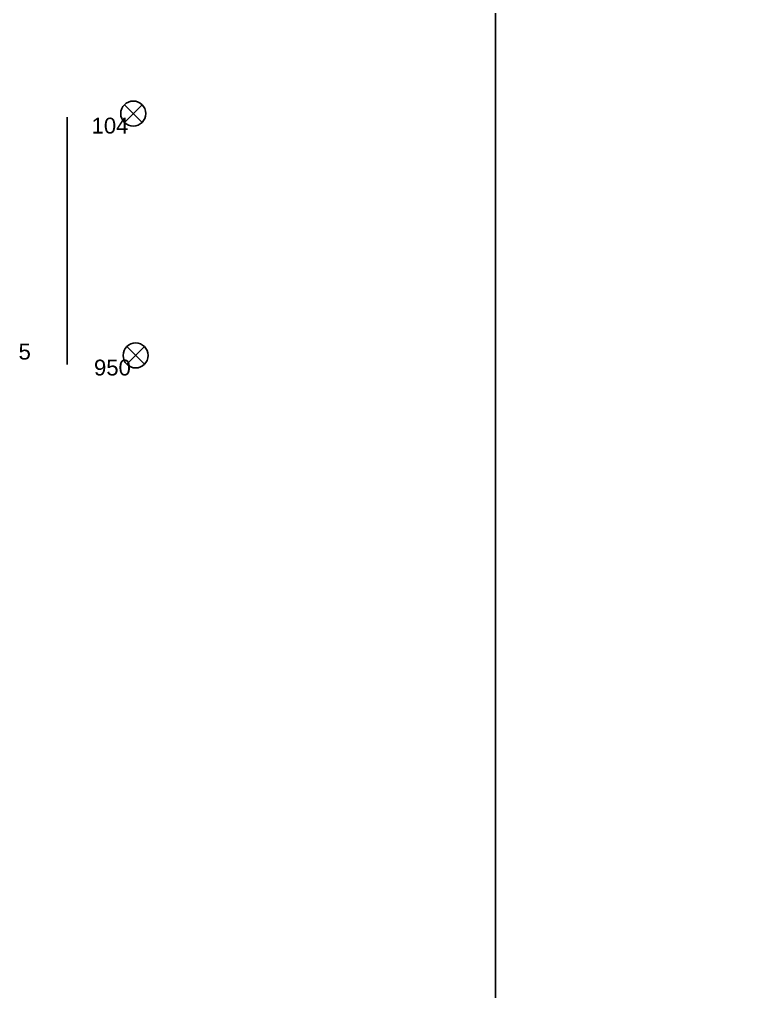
# Model space of a CAD drawing. Header units: millimetres. Extents: x 1508 to 209369, y 3688 to 146097.
# Drawn here: x 141110 to 149999, y 41154 to 52826 of the extents above; entities that cross this region are included whole.
import ezdxf

# ---------------------------------------------------------------- set-up
doc = ezdxf.new("R2010")
doc.units = ezdxf.units.MM
for name, color, linetype, true_color in [('Ndc8_Cluster', 7, 'Continuous', 0x808000), ('Ndc8_DrawingLine', 7, 'Continuous', 0x000000), ('Ndc8_DrawingLineID', 7, 'Continuous', 0x000000), ('Ndc8_Reflector', 7, 'Continuous', 0x008000), ('Ndc8_ReflectorID', 7, 'Continuous', 0x008000)]:
    doc.layers.add(name, color=color, linetype=linetype, true_color=true_color)
doc.styles.add('Ndc8Style', font='arial.ttf', dxfattribs={"height": 0.2})

msp = doc.modelspace()

# ---------------------------------------------------------------- linework, layer by layer
at = {"layer": 'Ndc8_Cluster'}
msp.add_lwpolyline([(149537, 58404), (146829, 57489), (146826, 16554), (167060, 16960), (167340, 57062), (162737, 58184), (157408, 60638), (157408, 60638), (157408, 60638)], close=True, dxfattribs=at)
at = {"layer": 'Ndc8_DrawingLine'}
msp.add_line((141682, 48682), (141682, 51654), dxfattribs=at)
at = {"layer": 'Ndc8_Reflector'}
for p, q in [((142582, 51802), (142370, 51590)), ((142370, 51802), (142582, 51590)), ((142611, 48897), (142399, 48685)), ((142399, 48897), (142611, 48685))]:
    msp.add_line(p, q, dxfattribs=at)
for centre in [(142476, 51696), (142505, 48791)]:
    msp.add_circle(centre, 150, dxfattribs=at)

# ---------------------------------------------------------------- texts
at = {"layer": 'Ndc8_DrawingLineID', "style": 'Ndc8Style'}
msp.add_text('5', height=190, dxfattribs=at).set_placement((141099, 48742))
at = {"layer": 'Ndc8_ReflectorID', "style": 'Ndc8Style'}
for s, p in [('104', (141976, 51456)), ('950', (142005, 48551))]:
    msp.add_text(s, height=190, dxfattribs=at).set_placement(p)

doc.saveas('drawing.dxf')
